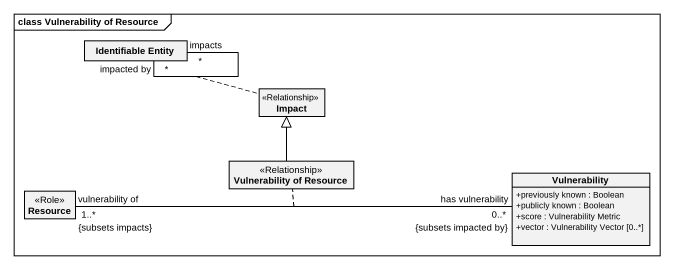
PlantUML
@startuml
mainframe class Vulnerability of Resource
hide circle
hide empty members
skinparam classAttributeIconSize 0
class "Identifiable Entity" as Identifiable_Entity
class Impact <<Relationship>>
class "Vulnerability of Resource" as Vulnerability_of_Resource <<Relationship>>
class Resource <<Role>>
class Vulnerability {
  +previously known : Boolean
  +publicly known : Boolean
  +score : Vulnerability Metric
  +vector : Vulnerability Vector [0..*]
}
Identifiable_Entity "impacted by\n*" -- "impacts\n*" Identifiable_Entity
(Identifiable_Entity, Identifiable_Entity) .. Impact
Vulnerability_of_Resource -up-|> Impact
Vulnerability "has vulnerability\n0..*\n{subsets impacted by}" -left- "vulnerability of\n1..*\n{subsets impacts}" Resource
(Vulnerability, Resource) .. Vulnerability_of_Resource
@enduml
